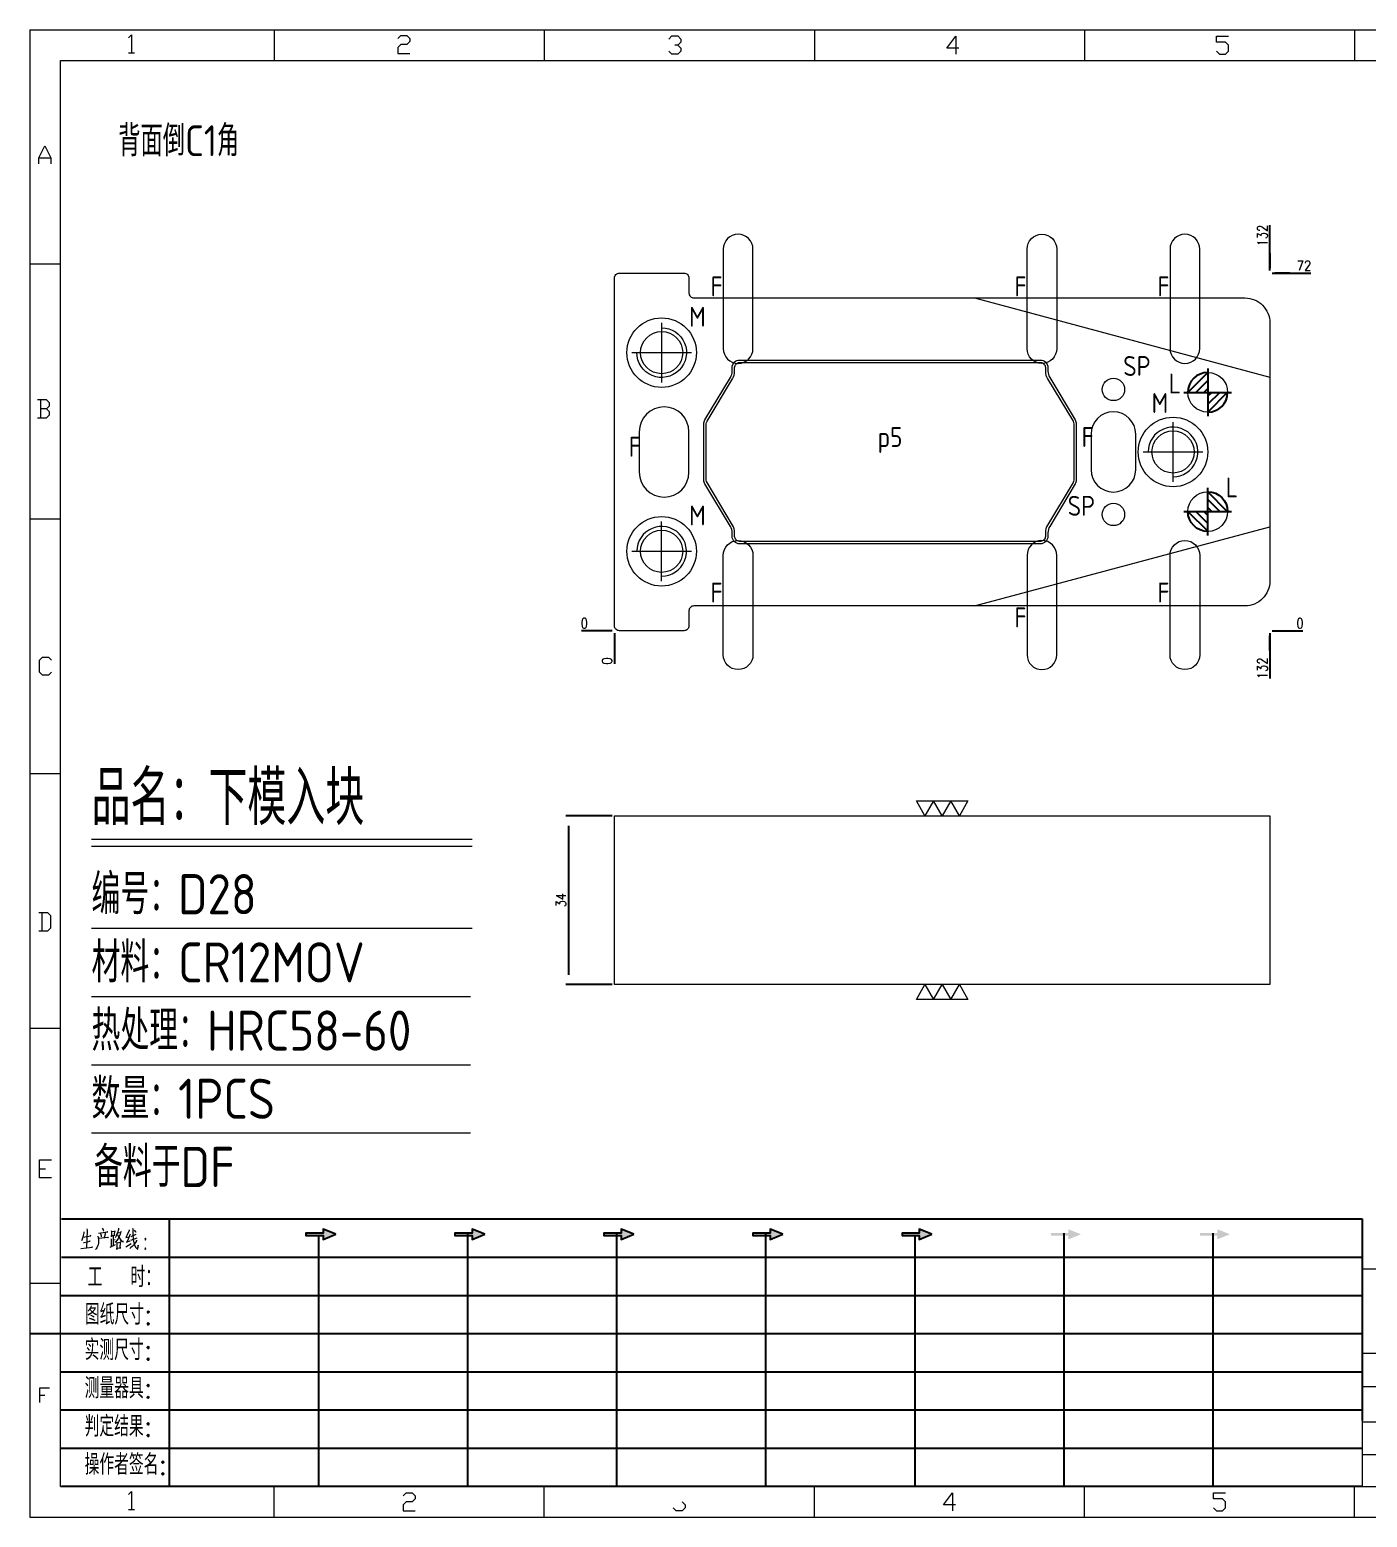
# Model space of a CAD drawing. Header units: millimetres. Extents: x 117382 to 126876, y -1151 to 1280.
# Drawn here: x 118024.7 to 118294.1, y 556.7 to 856.2 of the extents above; entities that cross this region are included whole.
import ezdxf
from ezdxf.enums import TextEntityAlignment as Align

# ---------------------------------------------------------------- set-up
doc = ezdxf.new("R2010")
doc.units = ezdxf.units.MM
doc.linetypes.add('CENTER', pattern=[0])
doc.linetypes.add('HIDDEN', pattern=[0])
for name, color, linetype in [('DIE_P', 2, 'Continuous'), ('DIM', 4, 'Continuous'), ('TEXT', 4, 'Continuous')]:
    doc.layers.add(name, color=color, linetype=linetype)
doc.styles.add('chinesef_fs', font='simplex.shx', dxfattribs={"bigfont": 'gbcbig.shx'})
doc.styles.add('gbenor', font='gbenor.shx', dxfattribs={"bigfont": 'gbcbig.shx'})
doc.styles.add('GBENOR_', font='gbenor.shx', dxfattribs={"bigfont": 'gbcbig'})
doc.styles.get("Standard").update_dxf_attribs({"font": 'txt.shx', "width": 0.85, "bigfont": 'ctxt.shx'})
doc.styles.add('TXT', font='txt.shx', dxfattribs={"width": 0.8, "bigfont": 'ctxt.shx'})
doc.dimstyles.new('T-2-WX', dxfattribs={"dimtxt": 2, "dimasz": 2, "dimexe": 0.5, "dimexo": 0.5, "dimgap": 0.5, "dimtad": 1, "dimtxsty": 'Standard', "dimblk": 'OPEN30', "dimcen": 0, "dimazin": 3, "dimtfac": 1, "dimtmove": 0, "dimatfit": 3, "dimldrblk": 'OPEN30', "dimlwd": -1, "dimlwe": -1})

# ---------------------------------------------------------------- blocks, each defined once
blk = doc.blocks.new('HENXIAO0')
at = {"color": 230}
for p, q in [((-0.5, -0.003), (0, 0.497)), ((0, 0.6), (0, -0.6)), ((-0.6, 0), (0.6, 0)), ((-0.3, 0), (0, 0.3)), ((-0.1, 0), (0, 0.1)), ((0.5, 0.003), (0, -0.497)), ((0.1, 0), (0, -0.1)), ((0.3, 0), (0, -0.3))]:
    blk.add_line(p, q, dxfattribs=at)
for start, end in [(90, 180), (270, 0)]:
    blk.add_arc((0, 0), 0.5, start, end, dxfattribs=at)
blk = doc.blocks.new('*D7689')
at = {"layer": 'Defpoints', "color": 0}
for p in [(118142.46, 697.95), (118133.19, 663.95), (118142.46, 663.95)]:
    blk.add_point(p, dxfattribs=at)
at = {"layer": 'DIM', "color": 0}
for p, q in [((118141.96, 697.95), (118132.69, 697.95)), ((118133.19, 695.95), (118133.19, 665.95)), ((118141.96, 663.95), (118132.69, 663.95))]:
    blk.add_line(p, q, dxfattribs=at)
at = {"layer": 'DIM', "color": 0, "lineweight": 5, "insert": (118131.69, 680.95), "char_height": 2, "attachment_point": 5, "rotation": 90}
blk.add_mtext('34', dxfattribs=at)
blk = doc.blocks.new('_Open30')
blk = doc.blocks.new('*D7690')
at = {"layer": 'Defpoints', "color": 0}
for p in [(118142.46, 735.2), (118274.46, 735.2), (118279.46, 735.2)]:
    blk.add_point(p, dxfattribs=at)
at = {"layer": 'DIM', "color": 0}
blk.add_line((118274.96, 735.2), (118281.09, 735.2), dxfattribs=at)
at = {"layer": 'DIM', "color": 0, "lineweight": 5, "insert": (118280.52, 736.7), "char_height": 2, "attachment_point": 5}
blk.add_mtext('0', dxfattribs=at)
blk = doc.blocks.new('*D7691')
at = {"layer": 'Defpoints', "color": 0}
for p in [(118274.46, 807.2), (118279.46, 807.2), (118142.46, 735.2)]:
    blk.add_point(p, dxfattribs=at)
at = {"layer": 'DIM', "color": 0}
for p, q in [((118274.96, 807.2), (118278.46, 807.2)), ((118278.46, 807.2), (118275.46, 807.2)), ((118275.46, 807.2), (118282.71, 807.2))]:
    blk.add_line(p, q, dxfattribs=at)
at = {"layer": 'DIM', "color": 0, "lineweight": 5, "insert": (118281.33, 808.7), "char_height": 2, "attachment_point": 5}
blk.add_mtext('72', dxfattribs=at)
blk = doc.blocks.new('*D7692')
at = {"layer": 'Defpoints', "color": 0}
for p in [(118137.46, 735.2), (118142.46, 735.2), (118142.46, 735.2)]:
    blk.add_point(p, dxfattribs=at)
at = {"layer": 'DIM', "color": 0}
blk.add_line((118141.96, 735.2), (118135.82, 735.2), dxfattribs=at)
at = {"layer": 'DIM', "color": 0, "lineweight": 5, "insert": (118136.39, 736.7), "char_height": 2, "attachment_point": 5}
blk.add_mtext('0', dxfattribs=at)
blk = doc.blocks.new('*D7693')
at = {"layer": 'Defpoints', "color": 0}
for p in [(118142.46, 735.2), (118274.46, 735.2), (118274.46, 730.2)]:
    blk.add_point(p, dxfattribs=at)
at = {"layer": 'DIM', "color": 0}
for p, q in [((118274.46, 734.7), (118274.46, 731.2)), ((118274.46, 731.2), (118274.46, 734.2)), ((118274.46, 734.2), (118274.46, 725.57))]:
    blk.add_line(p, q, dxfattribs=at)
at = {"layer": 'DIM', "color": 0, "lineweight": 5, "insert": (118272.96, 727.63), "char_height": 2, "attachment_point": 5, "rotation": 90}
blk.add_mtext('132', dxfattribs=at)
blk = doc.blocks.new('*D7694')
at = {"layer": 'Defpoints', "color": 0}
for p in [(118142.46, 735.2), (118142.46, 735.2), (118142.46, 730.2)]:
    blk.add_point(p, dxfattribs=at)
at = {"layer": 'DIM', "color": 0}
blk.add_line((118142.46, 734.7), (118142.46, 728.56), dxfattribs=at)
at = {"layer": 'DIM', "color": 0, "lineweight": 5, "insert": (118140.96, 729.13), "char_height": 2, "attachment_point": 5, "rotation": 90}
blk.add_mtext('0', dxfattribs=at)
blk = doc.blocks.new('*D7695')
at = {"layer": 'Defpoints', "color": 0}
for p in [(118274.46, 812.2), (118274.46, 807.2), (118142.46, 735.2)]:
    blk.add_point(p, dxfattribs=at)
at = {"layer": 'DIM', "color": 0}
for p, q in [((118274.46, 808.2), (118274.46, 816.83)), ((118274.46, 807.7), (118274.46, 811.2)), ((118274.46, 811.2), (118274.46, 808.2))]:
    blk.add_line(p, q, dxfattribs=at)
at = {"layer": 'DIM', "color": 0, "lineweight": 5, "insert": (118272.96, 814.76), "char_height": 2, "attachment_point": 5, "rotation": 90}
blk.add_mtext('132', dxfattribs=at)
blk = doc.blocks.new('U40')
for points in [[(351.8, 337.7), (351.8, 333.2), (367, 339.3), (351.8, 345.3), (351.8, 340.8), (331.2, 340.8), (331.2, 337.7)], [(545.7, 339.3), (530.6, 345.3), (530.6, 340.8), (509.9, 340.8), (509.9, 337.7), (530.6, 337.7), (530.6, 333.2)], [(724.5, 339.3), (709.3, 345.3), (709.3, 340.8), (688.7, 340.8), (688.7, 337.7), (709.3, 337.7), (709.3, 333.2)], [(903.3, 339.3), (888.1, 345.3), (888.1, 340.8), (867.5, 340.8), (867.5, 337.7), (888.1, 337.7), (888.1, 333.2)], [(1082.1, 339.3), (1066.9, 345.3), (1066.9, 340.8), (1046.3, 340.8), (1046.3, 337.7), (1066.9, 337.7), (1066.9, 333.2)], [(1245.7, 337.7), (1245.7, 333.2), (1260.9, 339.3), (1245.7, 345.3), (1245.7, 340.8), (1225.1, 340.8), (1225.1, 337.7)], [(1424.5, 337.7), (1424.5, 333.2), (1439.7, 339.3), (1424.5, 345.3), (1424.5, 340.8), (1403.8, 340.8), (1403.8, 337.7)]]:
    blk.add_hatch(color=3).paths.add_polyline_path(points)
at = {"color": 254, "lineweight": 18}
for p, q in [((0, 1783.5), (0, 0)), ((0, 1783.5), (2530.2, 1783.5)), ((941.1, 1783.5), (941.1, 1746.5)), ((1265.1, 1783.5), (1265.1, 1746.5)), ((1589.1, 1783.5), (1589.1, 1746.5)), ((37, 37), (37, 1746.5)), ((37, 1746.5), (2493.2, 1746.5)), ((0, 1502.7), (37, 1502.7)), ((0, 1197.2), (37, 1197.2)), ((0, 891.7), (37, 891.7)), ((0, 586.3), (37, 586.3)), ((1598.1, 298), (2493.2, 298)), ((0, 280.8), (37, 280.8)), ((1598.2, 196.6), (2493.2, 196.6)), ((2493.2, 156.4), (1598.2, 156.4)), ((2493.2, 114.1), (1598.2, 114.1)), ((2493.2, 75), (1598.2, 75)), ((37, 37), (2493.2, 37)), ((941.1, 0), (941.1, 37)), ((1265.1, 0), (1265.1, 37)), ((1589.1, 0), (1589.1, 37)), ((0, 0), (2530.2, 0))]:
    blk.add_line(p, q, dxfattribs=at)
at = {"color": 254, "linetype": 'Continuous', "lineweight": 18}
for p, q in [((293.1, 1783.5), (293.1, 1746.5)), ((617.1, 1783.5), (617.1, 1746.5)), ((1598.1, 298), (1598.1, 37)), ((1598.2, 298), (1598.2, 37)), ((293.1, 0), (293.1, 37)), ((617.1, 0), (617.1, 37))]:
    blk.add_line(p, q, dxfattribs=at)
for p, q in [((38, 357.6), (1598.2, 357.6)), ((1598.2, 357.6), (1598.2, 116.2)), ((38, 311.8), (1598.2, 311.8)), ((37.1, 266), (1598.2, 266)), ((0.1, 220.2), (1598.2, 220.2)), ((37.1, 174.4), (1598.2, 174.4)), ((37.1, 128.6), (1598.2, 128.6)), ((37.1, 82.8), (1598.2, 82.8))]:
    blk.add_line(p, q)
at = {"color": 254}
for p, q in [((167.8, 37), (167.8, 357.6)), ((525.5, 37), (525.5, 340.8)), ((704.3, 37), (704.3, 340.8)), ((883.1, 37), (883.1, 340.8)), ((1240.6, 37), (1240.6, 340.8)), ((1419.4, 37), (1419.4, 340.8)), ((346.7, 37), (346.7, 337.9)), ((1061.9, 37), (1061.9, 337.7)), ((1598.2, 37), (38, 37))]:
    blk.add_line(p, q, dxfattribs=at)
at = {"color": 92, "lineweight": 18}
for points in [[(118.3, 1773.7), (121.9, 1777.3), (121.9, 1755.8)], [(441.4, 1773.1), (445, 1776.7), (452.2, 1776.7), (455.8, 1773.1), (455.8, 1769.5), (452.2, 1765.9), (445, 1765.9), (441.4, 1762.3), (441.4, 1755.1), (455.8, 1755.1)], [(766.4, 1772.4), (770, 1776), (777.2, 1776), (780.8, 1772.4), (780.8, 1768.8), (777.2, 1765.2), (773.6, 1765.2)], [(1114.4, 1761.4), (1100, 1761.4), (1110.8, 1775.8), (1110.8, 1754.2)], [(1423.4, 1757.7), (1427, 1754.1), (1434.2, 1754.1), (1437.8, 1757.7), (1437.8, 1764.9), (1434.2, 1768.5), (1423.4, 1768.5), (1423.4, 1775.7), (1437.8, 1775.7)], [(118.3, 1755.8), (125.5, 1755.8)], [(777.2, 1765.2), (780.8, 1761.6), (780.8, 1758), (777.2, 1754.4), (770, 1754.4), (766.4, 1758)], [(11.1, 1622.8), (11.1, 1630), (18.3, 1644.4), (25.5, 1630), (25.5, 1622.8)], [(11.1, 1630), (25.5, 1630)], [(20, 1329), (23.6, 1332.6), (23.6, 1336.2), (20, 1339.8), (9.2, 1339.8)], [(12.8, 1339.8), (12.8, 1318.2)], [(9.2, 1318.2), (20, 1318.2), (23.6, 1321.8), (23.6, 1325.4), (20, 1329), (12.8, 1329)], [(26.1, 1013.2), (22.5, 1009.6), (15.3, 1009.6), (11.7, 1013.2), (11.7, 1027.6), (15.3, 1031.2), (22.5, 1031.2), (26.1, 1027.6)], [(11, 703.2), (21.8, 703.2), (25.4, 706.8), (25.4, 721.2), (21.8, 724.8), (11, 724.8)], [(14.6, 724.8), (14.6, 703.2)], [(26.1, 407), (11.7, 407), (11.7, 428.6), (26.1, 428.6)], [(11.7, 417.8), (18.9, 417.8)], [(12.3, 137.7), (12.3, 155), (23.8, 155)], [(12.3, 146.4), (18.1, 146.4)], [(118.3, 27.4), (121.9, 31), (121.9, 9.4)], [(447.9, 25.7), (451.5, 29.3), (458.7, 29.3), (462.3, 25.7), (462.3, 22.1), (458.7, 18.5), (451.5, 18.5), (447.9, 14.9), (447.9, 7.7), (462.3, 7.7)], [(782.7, 18.5), (786.3, 14.9), (786.3, 11.3), (782.7, 7.7), (775.5, 7.7), (771.9, 11.3)], [(1110.3, 14.9), (1095.9, 14.9), (1106.7, 29.3), (1106.7, 7.7)], [(1419.9, 11.3), (1423.5, 7.7), (1430.7, 7.7), (1434.3, 11.3), (1434.3, 18.5), (1430.7, 22.1), (1419.9, 22.1), (1419.9, 29.3), (1434.3, 29.3)], [(118.3, 9.4), (125.5, 9.4)]]:
    blk.add_lwpolyline(points, dxfattribs=at)
at = {"color": 92, "lineweight": 0}
for points in [[(65, 342.2), (64.8, 341), (64.1, 337.9), (63.6, 335.7), (62.8, 333.5), (62.1, 331.4)], [(68.4, 345.9), (68.7, 344.4), (68.1, 322.9)], [(82.6, 340.8), (93.7, 342.2), (93.3, 342.4), (92.4, 342)], [(86.1, 336.1), (86, 337.5), (85.3, 339.8)], [(86.7, 346.7), (87.9, 344.6), (88.3, 343)], [(90.3, 341), (90.4, 339.6), (89.1, 335.3)], [(97.8, 344), (98.1, 342.6), (98.1, 340.8), (98.1, 337.9), (98.1, 336.3), (98.2, 337.7), (102.1, 338.3), (101.8, 338.3), (102.1, 343.6), (102.1, 343.2), (102.1, 342.8), (98.2, 342.2)], [(105.5, 341.2), (105.9, 341), (109.6, 341.8), (109.3, 342.6), (108.5, 339.6), (107.6, 337.3), (106.9, 335.9), (105.9, 334.3), (104.3, 332), (103.1, 330.4), (101.9, 329.4)], [(106.6, 346.5), (106.5, 345.2), (105.1, 341.2), (104.2, 338.9), (103.1, 336.3), (102.6, 335.5)], [(104.9, 339.1), (105.3, 338.7), (107, 335.7), (108.6, 333.3), (109.9, 331.2), (110.3, 330.8), (112.6, 330.8), (110.2, 331.2), (109, 332.6)], [(119.3, 344.8), (119.1, 343.8), (116.8, 338.5), (115.4, 335.5), (119.3, 336.3)], [(120.3, 339.4), (118.1, 333.5), (116.4, 330), (116.1, 329.8), (120.5, 331.4)], [(121.7, 336.7), (127.7, 339.6)], [(123.4, 346.5), (123.5, 345.4), (123.5, 340.8), (123.8, 337.3), (124, 335.3), (124.2, 333.1), (124.5, 331), (124.8, 329), (125.2, 327.4), (125.9, 325.7), (126.9, 323.9), (127.9, 322.7), (128.9, 321.7), (129.6, 321.3), (129.9, 326.1), (129.4, 321.5)], [(127.7, 341.6), (127.2, 342.4), (125.7, 344.2)], [(61.4, 322.3), (68.2, 322.9), (75.3, 323.7), (74.9, 323.9), (73.8, 323.5)], [(63.8, 335.9), (73.4, 337.5), (73.1, 337.7), (72.5, 337.3)], [(64.5, 329.6), (64.8, 329.6), (65.1, 329.6), (72.5, 331), (71.9, 331), (70.9, 330.8)], [(82.6, 335.1), (82.6, 331.8), (82.3, 329), (81.9, 326.8), (81.2, 324.9), (80.3, 323.1), (79.6, 321.9), (78.8, 320.9)], [(93.3, 335.5), (94.1, 335.7), (94.3, 335.5), (82.6, 334.3), (82.6, 335.1), (82.2, 336.9)], [(96.5, 323.9), (102.8, 327.2)], [(97.2, 334.3), (97.5, 333.5), (97.7, 324.7)], [(100.2, 337.9), (100.1, 325.9)], [(100.2, 332.6), (102.4, 333.1)], [(104.2, 330), (104.5, 329), (104.5, 321.1), (104.3, 322.1), (104.5, 322.7), (109.2, 323.1), (108.6, 323.1), (109, 329.2), (109, 330), (109.3, 329.4), (108.6, 329.4), (104.6, 328.8)], [(115.3, 324.3), (121.5, 328.2)], [(128.2, 332.4), (128.1, 331.6), (126.9, 329.6), (125.8, 328), (124.5, 326.3), (123, 324.7), (121.4, 323.3), (120.1, 322.3)], [(121.4, 332.2), (128.8, 335.1)]]:
    blk.add_lwpolyline(points, dxfattribs=at)
for points in [[(367, 339.3), (351.8, 345.3), (351.8, 340.8), (331.2, 340.8), (331.2, 337.7), (351.8, 337.7), (351.8, 333.2), (367, 339.3)], [(545.7, 339.3), (530.6, 345.3), (530.6, 340.8), (509.9, 340.8), (509.9, 337.7), (530.6, 337.7), (530.6, 333.2), (545.7, 339.3)], [(724.5, 339.3), (709.3, 345.3), (709.3, 340.8), (688.7, 340.8), (688.7, 337.7), (709.3, 337.7), (709.3, 333.2), (724.5, 339.3)], [(903.3, 339.3), (888.1, 345.3), (888.1, 340.8), (867.5, 340.8), (867.5, 337.7), (888.1, 337.7), (888.1, 333.2), (903.3, 339.3)], [(1082.1, 339.3), (1066.9, 345.3), (1066.9, 340.8), (1046.3, 340.8), (1046.3, 337.7), (1066.9, 337.7), (1066.9, 333.2), (1082.1, 339.3)]]:
    blk.add_lwpolyline(points)
for points in [[(138.7, 332.4), (139.4, 333.5), (138.7, 334.5), (138, 333.5)], [(138.7, 320.9), (139.4, 321.9), (138.7, 322.9), (138, 321.9)]]:
    blk.add_lwpolyline(points, close=True, dxfattribs=at)
at = {"color": 3, "style": 'chinesef_fs'}
for s, p in [('工  时：', (69.5, 275.7)), ('图纸尺寸:', (66.2, 230.9)), ('实测尺寸:', (65.9, 188.4)), ('测量器具:', (65.9, 142.6)), ('判定结果:', (65.9, 96.8)), ('操作者签名:', (65.9, 51))]:
    blk.add_text(s, height=24.57, dxfattribs=at).set_placement(p)
at = {"lineweight": 18, "style": 'GBENOR_'}
blk.add_attdef('文档路径', (2126, 386.9), '', height=17.8, dxfattribs=at)
at = {"lineweight": 20, "style": 'TXT'}
for tag, height, p in [('18-**-**', 16.3, (1866.6, 256.2)), ('客户名称', 16.1, (1741.1, 134, 0)), ('料厚:', 16.1, (1741.3, 93.2, 0))]:
    blk.add_attdef(tag, text='', height=height, dxfattribs=at).set_placement(p, align=Align.MIDDLE)
for tag, p, height in [('88888', (1850.9, 207.5), 14.9), ('材质:', (1691.2, 168, 0), 16.1), ('核准', (1869.4, 127.5, 0), 16.1), ('设计', (1868.8, 88.3, 0), 16.1), ('绘图', (1868.2, 49.1, 0), 16.1)]:
    blk.add_attdef(tag, p, '', height=height, dxfattribs=at)
for tag, p, height, width in [('3', (2234.7, 206.9), 15.8, 0.7), ('4', (2234.7, 167.4), 15.8, 0.7), ('核准日期', (2041.1, 124.2, 0), 16.1, 0.68), ('设计日期', (2041.1, 84.5, 0), 16.1, 0.68), ('1', (2251.9, 85.9), 14.6, 0.7), ('绘图日期', (2040.9, 46.4, 0), 16.1, 0.68), ('2', (2235, 49.2), 14.6, 0.7)]:
    blk.add_attdef(tag, p, '', height=height, dxfattribs=dict(at, width=width))

msp = doc.modelspace()

# ---------------------------------------------------------------- linework, layer by layer
at = {"layer": 'DIE_P', "color": 94, "linetype": 'Continuous', "lineweight": 5}
for points in [[(118170.357, 812.022, 1), (118164.357, 812.022), (118164.357, 792.022, 1), (118170.357, 792.022)], [(118225.557, 812.022, -1), (118231.557, 812.022), (118231.557, 792.022, -1), (118225.557, 792.022)], [(118260.357, 812.022, 1), (118254.357, 812.022), (118254.357, 792.022, 1), (118260.357, 792.022)], [(118147.457, 775.278), (118147.457, 767.118, 1), (118157.457, 767.118), (118157.457, 775.278, 1)], [(118238.457, 774.778), (118238.457, 767.618, 1), (118247.457, 767.618), (118247.457, 774.778, 1)], [(118170.357, 730.374, -1), (118164.357, 730.374), (118164.357, 750.374, -1), (118170.357, 750.374)], [(118225.557, 730.374, 1), (118231.557, 730.374), (118231.557, 750.374, 1), (118225.557, 750.374)], [(118260.357, 730.374, -1), (118254.357, 730.374), (118254.357, 750.374, -1), (118260.357, 750.374)]]:
    msp.add_lwpolyline(points, format="xyb", close=True, dxfattribs=at)
at = {"layer": 'DIE_P', "linetype": 'Continuous', "lineweight": 5}
msp.add_lwpolyline([(118142.457, 806.198, -0.4142136), (118143.457, 807.198), (118156.457, 807.198, -0.4142136), (118157.457, 806.198), (118157.457, 803.198, 0.4142136), (118158.457, 802.198), (118269.457, 802.198, -0.4142136), (118274.457, 797.198), (118274.457, 745.198, -0.4142136), (118269.457, 740.198), (118158.457, 740.198, 0.4142136), (118157.457, 739.198), (118157.457, 736.198, -0.4142136), (118156.457, 735.198), (118143.457, 735.198, -0.4142136), (118142.457, 736.198)], format="xyb", close=True, dxfattribs=at)
for points in [[(118214.957, 802.198), (118274.453, 786.256)], [(118214.957, 740.198), (118274.453, 756.14)]]:
    msp.add_lwpolyline(points, dxfattribs=at)
at = {"layer": 'DIE_P', "linetype": 'CENTER', "lineweight": 5}
for points in [[(118151.957, 797.198), (118151.957, 785.198)], [(118145.957, 791.198), (118157.957, 791.198)], [(118254.957, 765.198), (118254.957, 777.198)], [(118248.957, 771.198), (118260.957, 771.198)], [(118151.957, 745.198), (118151.957, 757.198)], [(118145.957, 751.198), (118157.957, 751.198)]]:
    msp.add_lwpolyline(points, dxfattribs=at)
at = {"layer": 'DIE_P', "lineweight": 5}
for points in [[(118151.957, 796.198, -2.4142136), (118146.957, 791.198)], [(118254.957, 766.198, 2.4142136), (118249.957, 771.198)], [(118151.957, 746.198, 2.4142136), (118146.957, 751.198)]]:
    msp.add_lwpolyline(points, format="xyb", dxfattribs=at)
at = {"layer": 'DIE_P', "color": 4, "linetype": 'HIDDEN', "lineweight": 5}
msp.add_lwpolyline([(118167.657, 789.698), (118228.257, 789.698, -0.4142136), (118229.757, 788.198), (118229.757, 787.476, 0.1359299), (118230.114, 786.189), (118235.244, 777.639, -0.135933), (118235.457, 776.868), (118235.457, 765.528, -0.135933), (118235.244, 764.757), (118230.114, 756.207, 0.135933), (118229.757, 754.92), (118229.757, 754.198, -0.4142136), (118228.257, 752.698), (118167.657, 752.698, -0.4142136), (118166.157, 754.198), (118166.157, 754.92, 0.1359299), (118165.801, 756.207), (118160.671, 764.757, -0.135933), (118160.457, 765.528), (118160.457, 776.868, -0.135933), (118160.671, 777.639), (118165.801, 786.189, 0.135933), (118166.157, 787.476), (118166.157, 788.198, -0.4142136)], format="xyb", close=True, dxfattribs=at)
at = {"layer": 'DIE_P', "color": 1, "linetype": 'Continuous', "lineweight": 5}
msp.add_lwpolyline([(118167.657, 789.198), (118228.257, 789.198, -0.4142136), (118229.257, 788.198), (118229.257, 787.476, 0.1359299), (118229.685, 785.932), (118234.815, 777.382, -0.135933), (118234.957, 776.868), (118234.957, 765.528, -0.135933), (118234.815, 765.014), (118229.685, 756.464, 0.135933), (118229.257, 754.92), (118229.257, 754.198, -0.4142136), (118228.257, 753.198), (118167.657, 753.198, -0.4142136), (118166.657, 754.198), (118166.657, 754.92, 0.1359299), (118166.23, 756.464), (118161.1, 765.014, -0.135933), (118160.957, 765.528), (118160.957, 776.868, -0.135933), (118161.1, 777.382), (118166.23, 785.932, 0.135933), (118166.657, 787.476), (118166.657, 788.198, -0.4142136)], format="xyb", close=True, dxfattribs=at)
at = {"layer": 'DIE_P', "color": 4, "lineweight": 5}
for points in [[(118213.654, 700.952), (118211.921, 697.952), (118210.189, 700.952), (118208.457, 697.952), (118206.725, 700.952), (118204.993, 697.952), (118203.261, 700.952), (118213.654, 700.952)], [(118203.261, 660.952), (118204.993, 663.952), (118206.725, 660.952), (118208.457, 663.952), (118210.189, 660.952), (118211.921, 663.952), (118213.654, 660.952), (118203.261, 660.952)]]:
    msp.add_lwpolyline(points, close=True, dxfattribs=at)
at = {"layer": 'DIE_P', "color": 2, "lineweight": 5}
msp.add_lwpolyline([(118142.457, 697.952), (118274.457, 697.952), (118274.457, 663.952), (118142.457, 663.952)], close=True, dxfattribs=at)
at = {"layer": 'DIE_P', "linetype": 'Continuous', "lineweight": 5}
for centre in [(118151.957, 791.198), (118254.957, 771.198), (118151.957, 751.198)]:
    msp.add_circle(centre, 7, dxfattribs=at)
at = {"layer": 'DIE_P', "lineweight": 5}
for centre, radius in [((118151.957, 791.198), 4.25), ((118242.957, 783.778), 2.25), ((118254.957, 771.198), 4.25), ((118242.957, 758.618), 2.25), ((118151.957, 751.198), 4.25)]:
    msp.add_circle(centre, radius, dxfattribs=at)
at = {"layer": 'DIE_P', "color": 1, "lineweight": 5}
for centre in [(118261.957, 783.198), (118261.957, 759.198)]:
    msp.add_circle(centre, 4, dxfattribs=at)
at = {"layer": 'DIM', "color": 4, "linetype": 'Continuous', "lineweight": 5}
for p, q in [((118037.117, 693.255), (118113.804, 693.255)), ((118037.117, 691.842), (118113.804, 691.842)), ((118037.117, 675.286), (118113.804, 675.286)), ((118037.117, 661.556), (118113.471, 661.556)), ((118037.117, 647.827), (118113.471, 647.827)), ((118037.117, 634.097), (118113.471, 634.097))]:
    msp.add_line(p, q, dxfattribs=at)

# ---------------------------------------------------------------- block references
at = {"lineweight": 5, "ltscale": 3, "xscale": 0.1679273451567426, "yscale": 0.1679273451567426, "zscale": 0.1679273451567426}
msp.add_blockref('U40', (118024.677, 556.708), dxfattribs=at)
at = {"layer": 'DIE_P', "color": 1, "lineweight": 5, "xscale": 8, "yscale": 8, "zscale": 8}
msp.add_blockref('HENXIAO0', (118261.957, 783.198), dxfattribs=at)
at = {"layer": 'DIE_P', "color": 1, "lineweight": 5, "xscale": -8, "yscale": 8, "zscale": 8, "rotation": 180}
msp.add_blockref('HENXIAO0', (118261.957, 759.198), dxfattribs=at)

# ---------------------------------------------------------------- texts
at = {"layer": 'DIM', "color": 3, "linetype": 'Continuous', "lineweight": 5, "style": 'gbenor'}
for s, height, p in [('品名：下模入块', 10.9028, (118037.117, 696.082)), ('编号：D28', 8.0761, (118037.117, 678.112)), ('材料：CR12MOV', 8.0761, (118037.117, 664.383)), ('热处理：HRC58-60', 8.07613, (118037.117, 650.653)), ('数量：1PCS', 8.0761, (118037.117, 636.924)), ('备料于DF', 8.0761, (118037.609, 623.195))]:
    msp.add_text(s, height=height, dxfattribs=at).set_placement(p)
at = {"layer": 'TEXT', "color": 4, "lineweight": 5, "style": 'gbenor'}
msp.add_text('背面倒C1角', height=6.2174, dxfattribs=at).set_placement((118042.515, 830.749))
for s, p in [('F', (118163.027, 804.522)), ('F', (118224.227, 804.522)), ('F', (118253.027, 804.522)), ('M', (118159.17, 798.411)), ('SP', (118247.683, 788.503)), ('L', (118255.325, 784.975)), ('M', (118252.317, 781.05)), ('p5', (118197.957, 774.198)), ('F', (118237.761, 774.198)), ('F', (118146.549, 772.24)), ('L', (118266.813, 764.054)), ('SP', (118236.502, 760.348)), ('M', (118159.17, 758.411)), ('F', (118163.027, 742.874)), ('F', (118253.027, 742.874)), ('F', (118224.227, 737.874))]:
    msp.add_text(s, height=4, dxfattribs=at).set_placement(p, align=Align.MIDDLE_CENTER)

# ---------------------------------------------------------------- dimensions: what is measured, and where the dimension line sits
at = {"layer": 'DIM', "color": 4, "lineweight": 5}
for feature_location, offset, dtype, origin, picture, middle in [((118274.457, 807.198), (0, 5), 1, (118142.457, 735.198), '*D7695', (118272.957, 814.762)), ((118274.457, 807.198), (5, 0), 0, (118142.457, 735.198), '*D7691', (118281.334, 808.698)), ((118142.457364095, 735.19803713), (-5, 0), 0, (118142.457364095, 735.19803713), '*D7692', (118136.390697429, 736.69803713)), ((118274.457364115, 735.19803713), (5, 0), 0, (118142.457364095, 735.19803713), '*D7690', (118280.524030782, 736.69803713)), ((118142.457364095, 735.19803713), (0, -5), 1, (118142.457364095, 735.19803713), '*D7694', (118140.957364095, 729.131370464)), ((118274.457, 735.198), (0, -5), 1, (118142.457, 735.198), '*D7693', (118272.957, 727.634))]:
    dim = msp.add_ordinate_dim(feature_location=feature_location, offset=offset, dtype=dtype, origin=origin, dimstyle='T-2-WX', dxfattribs=at)
    dim.commit()
    dim.dimension.update_dxf_attribs({"geometry": picture, "text_midpoint": middle})
dim = msp.add_linear_dim(base=(118133.193, 663.952), p1=(118142.457, 697.952), p2=(118142.457, 663.952), angle=90, dimstyle='T-2-WX', dxfattribs=at)
dim.commit()
dim.dimension.update_dxf_attribs({"geometry": '*D7689', "text_midpoint": (118131.693, 680.952)})

doc.saveas('drawing.dxf')
